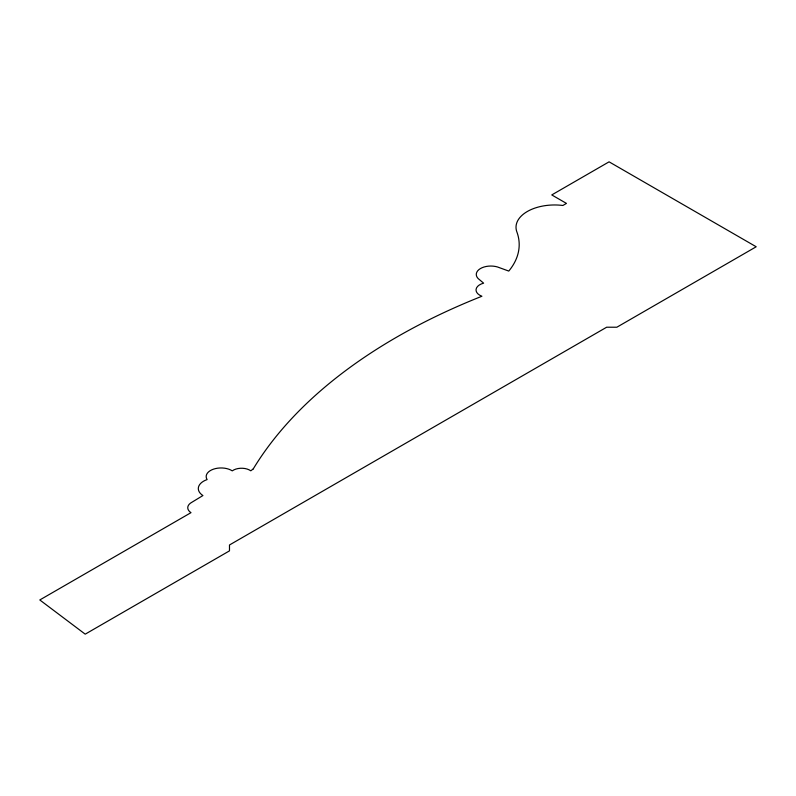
<?xml version="1.0" encoding="UTF-8"?>
<svg xmlns="http://www.w3.org/2000/svg" width="796" height="796" viewBox="0 0 796 796"><rect width="100%" height="100%" fill="white"/><g stroke="black" fill="none" stroke-linecap="round" stroke-linejoin="round"><path stroke-width="1.19" d="M253.237 468.924L250.78 470.814A11.751 6.786 0 0 0 232.273 470.864A14.915 8.607 0 0 0 213.408 469.182A14.915 8.607 0 0 0 207.119 479.58A18.169 10.487 0 0 0 202.92 495.55L191.926 502.236A12.915 7.453 0 0 0 190.99 512.664L39.8 599.955L85.212 634.163L229.487 550.862L229.487 544.981L606.661 327.216L616.86 327.216L756.2 246.77L609.079 161.837L551.767 194.93L566.463 203.408L562.881 205.477A38.616 22.298 0 0 0 516.763 231.626A105.878 61.133 0 0 1 508.773 271.068L497.46 266.959A14.557 8.398 0 0 0 480.326 268.62A14.557 8.398 0 0 0 478.167 278.57L483.62 283.167A12.945 7.472 0 0 0 476.068 289.416A12.945 7.472 0 0 0 481.928 296.241A605.288 349.464 0 0 0 253.237 468.924"/></g></svg>
